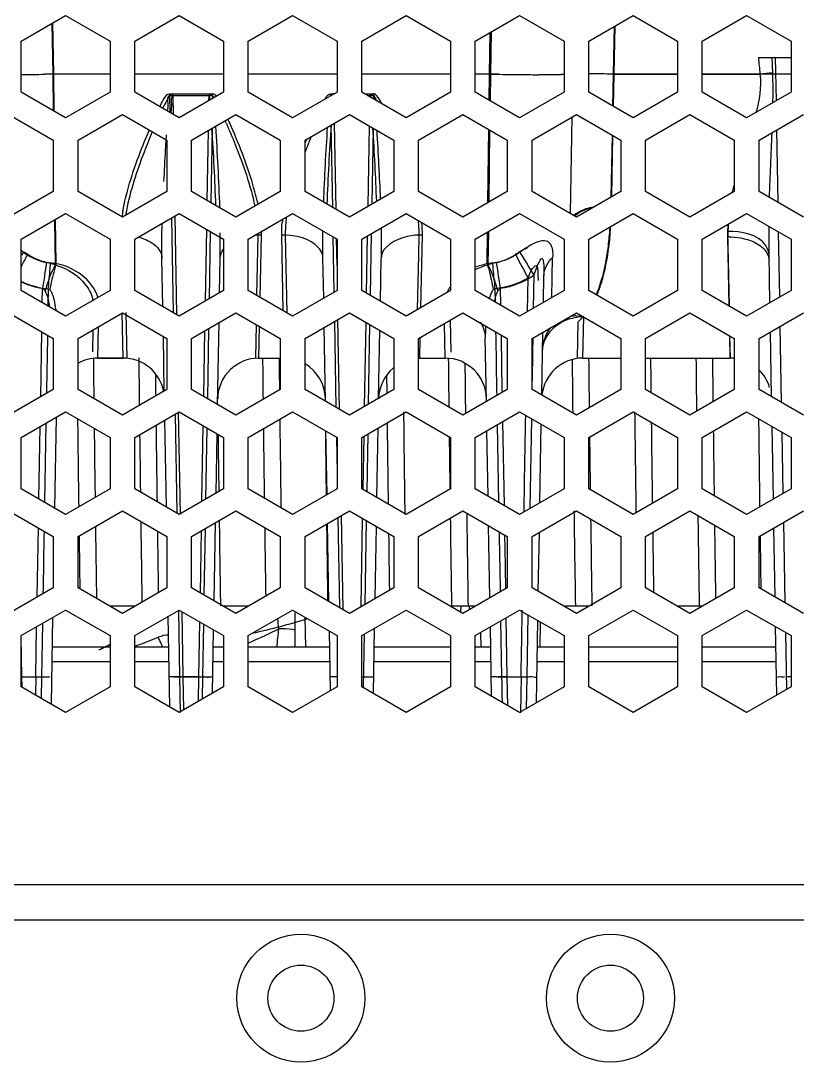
# Model space of a CAD drawing. Header units: millimetres. Extents: x 10297564 to 11610295, y -9287743 to -8409454.
# Drawn here: x 10495674 to 10496429, y -9079626 to -9078614 of the extents above; entities that cross this region are included whole.
import ezdxf

# ---------------------------------------------------------------- set-up
doc = ezdxf.new("R2010")
doc.units = ezdxf.units.MM
doc.header["$LTSCALE"] = 100
doc.layers.add('-0', color=7, linetype='Continuous')

# ---------------------------------------------------------------- blocks, each defined once
blk = doc.blocks.new('인버터 외형도')
at = {"layer": '-0', "linetype": 'Continuous'}
for p, q in [((94900.28, 52167.98), (94932.64, 52186.66)), ((94932.64, 52186.66), (94964.99, 52167.98)), ((94983.05, 52167.98), (95015.41, 52186.66)), ((95015.41, 52186.66), (95047.76, 52167.98)), ((95065.82, 52167.98), (95098.18, 52186.66)), ((95098.18, 52186.66), (95130.53, 52167.98)), ((95148.59, 52167.98), (95180.95, 52186.66)), ((95180.95, 52186.66), (95213.3, 52167.98)), ((95231.36, 52167.98), (95263.72, 52186.66)), ((95263.72, 52186.66), (95296.07, 52167.98)), ((95314.13, 52167.98), (95346.49, 52186.66)), ((95346.49, 52186.66), (95378.84, 52167.98)), ((95396.9, 52167.98), (95429.26, 52186.66)), ((95429.26, 52186.66), (95461.61, 52167.98)), ((94922.58, 52180.85), (94923.23, 52143.85)), ((94923.9, 52143.85), (94923.24, 52181.23)), ((95332.57, 52178.62), (95331.97, 52143.85)), ((95332.64, 52143.85), (95333.25, 52179.01)), ((95241.69, 52143.85), (95242.22, 52174.24)), ((95242.89, 52174.63), (95242.36, 52143.85)), ((94900.28, 52130.61), (94900.28, 52167.98)), ((94964.99, 52167.98), (94964.99, 52130.61)), ((94983.05, 52130.61), (94983.05, 52167.98)), ((95047.76, 52167.98), (95047.76, 52130.61)), ((95065.82, 52130.61), (95065.82, 52167.98)), ((95130.53, 52167.98), (95130.53, 52130.61)), ((95148.59, 52130.61), (95148.59, 52167.98)), ((95213.3, 52167.98), (95213.3, 52130.61)), ((95231.36, 52130.61), (95231.36, 52167.98)), ((95296.07, 52167.98), (95296.07, 52130.61)), ((95314.13, 52130.61), (95314.13, 52167.98)), ((95378.84, 52167.98), (95378.84, 52130.61)), ((95396.9, 52130.61), (95396.9, 52167.98)), ((95461.61, 52167.98), (95461.61, 52130.61)), ((95437.8, 52156.01), (95461.61, 52156.01)), ((95448.28, 52144.74), (95447.91, 52156.01)), ((95450.92, 52124.44), (95450.37, 52156.01)), ((94923.9, 52143.85), (94917.44, 52143.74)), ((94923.23, 52143.85), (94917.45, 52143.76)), ((94923.23, 52143.85), (94923.55, 52117.18)), ((94964.99, 52143.85), (94923.23, 52143.85)), ((94924.23, 52116.79), (94923.9, 52143.85)), ((94964.99, 52143.85), (94923.9, 52143.85)), ((95047.76, 52143.85), (94983.05, 52143.85)), ((95047.76, 52143.85), (94983.05, 52143.85)), ((95130.53, 52143.85), (95065.82, 52143.85)), ((95130.53, 52143.85), (95065.82, 52143.85)), ((95213.3, 52143.85), (95148.59, 52143.85)), ((95213.3, 52143.85), (95148.59, 52143.85)), ((95241.69, 52143.85), (95231.36, 52143.85)), ((95242.36, 52143.85), (95231.36, 52143.85)), ((95241.45, 52124.79), (95241.69, 52143.85)), ((95242.36, 52143.85), (95242.11, 52124.41)), ((95248.66, 52143.75), (95242.36, 52143.85)), ((95331.97, 52143.85), (95331.52, 52120.57)), ((95378.84, 52143.85), (95331.97, 52143.85)), ((95332.16, 52120.2), (95332.64, 52143.85)), ((95332.64, 52143.85), (95378.84, 52143.85)), ((95461.61, 52143.85), (95396.9, 52143.85)), ((95396.9, 52143.85), (95438.94, 52143.85)), ((94932.64, 52111.93), (94900.28, 52130.61)), ((94964.99, 52130.61), (94932.64, 52111.93)), ((95015.41, 52111.93), (94983.05, 52130.61)), ((95047.76, 52130.61), (95015.41, 52111.93)), ((95098.18, 52111.93), (95065.82, 52130.61)), ((95130.53, 52130.61), (95098.18, 52111.93)), ((95180.95, 52111.93), (95148.59, 52130.61)), ((95213.3, 52130.61), (95180.95, 52111.93)), ((95263.72, 52111.93), (95231.36, 52130.61)), ((95296.07, 52130.61), (95263.72, 52111.93)), ((95346.49, 52111.93), (95314.13, 52130.61)), ((95378.84, 52130.61), (95346.49, 52111.93)), ((95429.26, 52111.93), (95396.9, 52130.61)), ((95461.61, 52130.61), (95429.26, 52111.93)), ((95008.35, 52129.54), (95037.21, 52129.54)), ((95008.35, 52128.28), (95008.35, 52129.54)), ((95008.35, 52128.28), (95037.21, 52128.28)), ((95008.35, 52128.28), (95008.57, 52115.88)), ((95010.99, 52129.54), (95039.84, 52129.54)), ((95010.99, 52128.28), (95010.99, 52129.54)), ((95010.99, 52128.28), (95039.84, 52128.28)), ((95011.23, 52114.35), (95010.99, 52128.28)), ((95037.14, 52124.48), (95037.21, 52128.28)), ((95037.21, 52129.54), (95037.21, 52128.28)), ((95039.84, 52128.28), (95039.8, 52126.02)), ((95039.84, 52128.28), (95039.84, 52129.54)), ((95125.74, 52129.54), (95128.67, 52129.54)), ((95125.74, 52128.28), (95125.74, 52129.54)), ((95125.74, 52128.28), (95126.49, 52128.28)), ((95150.46, 52129.54), (95154.59, 52129.54)), ((95150.46, 52129.54), (95157.23, 52129.54)), ((95152.64, 52128.28), (95154.59, 52128.28)), ((95152.64, 52128.28), (95157.23, 52128.28)), ((95154.57, 52127.16), (95154.59, 52128.28)), ((95154.59, 52129.54), (95154.59, 52128.28)), ((95157.23, 52128.28), (95157.18, 52125.66)), ((95157.23, 52129.54), (95157.23, 52128.28)), ((94891.25, 52114.42), (94923.61, 52095.74)), ((94941.67, 52095.74), (94974.02, 52114.42)), ((94974.02, 52114.42), (95006.38, 52095.74)), ((95024.44, 52095.74), (95056.79, 52114.42)), ((95056.79, 52114.42), (95089.15, 52095.74)), ((95107.21, 52095.74), (95139.56, 52114.42)), ((95129.82, 52045.33), (95128.72, 52108.16)), ((95139.56, 52114.42), (95171.92, 52095.74)), ((95189.98, 52095.74), (95222.33, 52114.42)), ((95222.33, 52114.42), (95254.69, 52095.74)), ((95272.75, 52095.74), (95305.1, 52114.42)), ((95300.77, 52042.2), (95302, 52112.63)), ((95305.1, 52114.42), (95337.46, 52095.74)), ((95355.52, 52095.74), (95387.87, 52114.42)), ((95387.87, 52114.42), (95420.23, 52095.74)), ((95438.28, 52095.74), (95470.64, 52114.42)), ((95035.87, 52051.78), (95036.77, 52102.86)), ((95039.43, 52104.39), (95038.48, 52050.27)), ((95126.11, 52106.66), (95127.16, 52046.86)), ((95153.18, 52047.56), (95154.2, 52105.97)), ((95156.81, 52104.46), (95155.84, 52049.1)), ((95240.52, 52050.2), (95241.19, 52103.53)), ((95241.85, 52103.15), (95241.19, 52050.59)), ((95452.22, 52050.33), (95451.29, 52103.25)), ((94923.61, 52095.74), (94923.61, 52058.38)), ((94941.67, 52058.38), (94941.67, 52095.74)), ((95006.38, 52095.74), (95006.38, 52058.38)), ((95024.44, 52058.38), (95024.44, 52095.74)), ((95089.15, 52095.74), (95089.15, 52058.38)), ((95107.21, 52058.38), (95107.21, 52095.74)), ((95171.92, 52095.74), (95171.92, 52058.38)), ((95189.98, 52058.38), (95189.98, 52095.74)), ((95254.69, 52095.74), (95254.69, 52058.38)), ((95272.75, 52058.38), (95272.75, 52095.74)), ((95331.1, 52099.41), (95330.18, 52054.18)), ((95330.85, 52054.57), (95331.74, 52099.04)), ((95337.46, 52095.74), (95337.46, 52058.38)), ((95355.52, 52058.38), (95355.52, 52095.74)), ((95420.23, 52095.74), (95420.23, 52058.38)), ((95438.28, 52058.38), (95438.28, 52095.74)), ((94923.61, 52058.38), (94891.25, 52039.7)), ((94974.02, 52039.7), (94941.67, 52058.38)), ((95006.38, 52058.38), (94974.02, 52039.7)), ((95056.79, 52039.7), (95024.44, 52058.38)), ((95089.15, 52058.38), (95056.79, 52039.7)), ((95139.56, 52039.7), (95107.21, 52058.38)), ((95171.92, 52058.38), (95139.56, 52039.7)), ((95222.33, 52039.7), (95189.98, 52058.38)), ((95254.69, 52058.38), (95222.33, 52039.7)), ((95305.1, 52039.7), (95272.75, 52058.38)), ((95337.46, 52058.38), (95305.1, 52039.7)), ((95387.87, 52039.7), (95355.52, 52058.38)), ((95420.23, 52058.38), (95387.87, 52039.7)), ((95470.64, 52039.7), (95438.28, 52058.38)), ((94900.28, 52023.5), (94932.64, 52042.19)), ((94932.64, 52042.19), (94964.99, 52023.5)), ((94983.05, 52023.5), (95015.41, 52042.19)), ((95009.91, 52039.01), (95011.12, 51969.94)), ((95013.78, 51968.41), (95012.52, 52040.52)), ((95015.41, 52042.19), (95047.76, 52023.5)), ((95065.82, 52023.5), (95098.18, 52042.19)), ((95098.18, 52042.19), (95130.53, 52023.5)), ((95148.59, 52023.5), (95180.95, 52042.19)), ((95180.95, 52042.19), (95213.3, 52023.5)), ((95231.36, 52023.5), (95263.72, 52042.19)), ((95263.72, 52042.19), (95296.07, 52023.5)), ((95314.13, 52023.5), (95346.49, 52042.19)), ((95346.49, 52042.19), (95378.84, 52023.5)), ((95396.9, 52023.5), (95429.26, 52042.19)), ((95429.26, 52042.19), (95461.61, 52023.5)), ((94924.54, 52037.51), (94924.96, 52004.79)), ((94925.62, 52005.52), (94925.22, 52037.9)), ((95034.6, 51978.54), (95035.5, 52030.58)), ((95038.11, 52029.08), (95037.26, 51980.08)), ((95072.75, 52026.56), (95071.89, 51982.64)), ((95074.48, 51981.14), (95075.39, 52026.56)), ((95090.48, 52012.02), (95090.19, 52026.56)), ((95092.83, 52026.56), (95093.96, 51969.9)), ((95127.54, 52025.24), (95128.24, 51984.82)), ((95152.08, 51984.13), (95152.81, 52025.94)), ((95155.47, 52027.47), (95154.69, 51982.63)), ((95190.14, 52026.56), (95189.85, 52011.98)), ((95191.72, 51973.68), (95192.77, 52026.56)), ((95239.96, 52005.52), (95240.25, 52028.64)), ((95240.92, 52029.03), (95240.62, 52004.8)), ((95415.31, 52029.25), (95416.39, 51974.89)), ((95416.46, 51974.85), (95415.47, 52025.2)), ((95453.43, 51981.42), (95452.6, 52028.71)), ((94900.28, 51986.14), (94900.28, 52023.5)), ((94964.99, 52023.5), (94964.99, 51986.14)), ((94983.05, 51986.14), (94983.05, 52023.5)), ((95047.76, 52023.5), (95047.76, 51986.14)), ((95065.82, 51986.14), (95065.82, 52023.5)), ((95130.53, 52004.25), (95130.2, 52023.5)), ((95130.53, 52023.5), (95130.53, 51986.14)), ((95148.59, 51986.14), (95148.59, 52023.5)), ((95213.3, 52023.5), (95213.3, 51986.14)), ((95231.36, 51986.14), (95231.36, 52023.5)), ((95296.07, 52023.5), (95296.07, 51986.14)), ((95314.13, 51986.14), (95314.13, 52023.5)), ((95378.84, 52023.5), (95378.84, 51986.14)), ((95396.9, 51986.14), (95396.9, 52023.5)), ((95461.61, 52023.5), (95461.61, 51986.14)), ((94901.37, 52013.44), (94900.36, 52011.77)), ((94901.77, 52014.09), (94901.37, 52013.44)), ((94904.72, 52011.94), (94904.94, 52012.36)), ((95003.52, 51974.33), (95002.9, 52009.8)), ((95044.85, 51984.46), (95045.3, 52009.8)), ((95091.28, 51971.45), (95090.48, 52012.02)), ((95120.8, 51980.52), (95120.28, 52009.8)), ((95162.13, 51978.33), (95162.68, 52009.8)), ((95189.85, 52011.98), (95189.06, 51972.15)), ((95263.81, 52014.09), (95264.38, 52013.16)), ((95287.28, 51981.07), (95287.79, 52010.25)), ((95445.4, 52012.88), (95446.02, 51977.15)), ((94918.66, 52006.55), (94917.53, 51999.08)), ((95249.78, 51987.78), (95248.59, 51995.56)), ((95269.48, 51970.79), (95269.91, 51995.14)), ((95274.13, 51997.33), (95273.69, 51973.23)), ((95281, 51977.44), (95281.34, 51997)), ((94932.64, 51967.46), (94900.28, 51986.14)), ((94915.62, 51977.29), (94915.81, 51987.77)), ((94919.95, 51987.33), (94919.74, 51974.91)), ((94964.99, 51986.14), (94932.64, 51967.46)), ((95015.41, 51967.46), (94983.05, 51986.14)), ((95047.76, 51986.14), (95015.41, 51967.46)), ((95098.18, 51967.46), (95065.82, 51986.14)), ((95130.53, 51986.14), (95098.18, 51967.46)), ((95180.95, 51967.46), (95148.59, 51986.14)), ((95213.3, 51986.14), (95180.95, 51967.46)), ((95263.72, 51967.46), (95231.36, 51986.14)), ((95245.62, 51987.33), (95245.79, 51977.81)), ((95250, 51975.38), (95249.79, 51987.78)), ((95296.07, 51986.14), (95263.72, 51967.46)), ((95346.49, 51967.46), (95314.13, 51986.14)), ((95378.84, 51986.14), (95346.49, 51967.46)), ((95429.26, 51967.46), (95396.9, 51986.14)), ((95461.61, 51986.14), (95429.26, 51967.46)), ((94891.25, 51969.95), (94923.61, 51951.27)), ((94941.67, 51951.27), (94974.02, 51969.95)), ((94974.6, 51936.84), (94973.93, 51969.95)), ((94974.02, 51969.95), (95006.38, 51951.27)), ((94976.57, 51970), (94977.23, 51936.84)), ((95024.44, 51951.27), (95056.79, 51969.95)), ((95056.79, 51969.95), (95089.15, 51951.27)), ((95107.21, 51951.27), (95139.56, 51969.95)), ((95128.61, 51963.63), (95129.71, 51900.92)), ((95132.36, 51899.39), (95131.22, 51965.13)), ((95139.56, 51969.95), (95171.92, 51951.27)), ((95189.98, 51951.27), (95222.33, 51969.95)), ((95212.95, 51964.53), (95213.41, 51941.27)), ((95222.33, 51969.95), (95254.69, 51951.27)), ((95272.75, 51951.27), (95305.1, 51969.95)), ((95305.1, 51969.95), (95337.46, 51951.27)), ((95309.87, 51936.84), (95310.47, 51967.02)), ((95355.52, 51951.27), (95387.87, 51969.95)), ((95387.87, 51969.95), (95420.23, 51951.27)), ((95438.28, 51951.27), (95470.64, 51969.95)), ((94914.43, 51908.61), (94915.25, 51956.09)), ((94952.49, 51957.52), (94952.17, 51941.32)), ((94956.22, 51936.84), (94956.68, 51959.94)), ((95033.38, 51908.75), (95034.22, 51956.92)), ((95036.88, 51958.45), (95035.99, 51907.24)), ((95043.43, 51902.94), (95044.48, 51962.84)), ((95071.47, 51961.48), (95070.97, 51936.84)), ((95073.6, 51936.84), (95074.06, 51959.98)), ((95122.11, 51905.31), (95121.17, 51959.33)), ((95150.64, 51901.62), (95151.71, 51962.94)), ((95154.32, 51961.43), (95153.3, 51903.16)), ((95160.89, 51907.54), (95161.76, 51957.14)), ((95209.36, 51936.84), (95208.86, 51962.17)), ((95246.17, 51956.19), (95246.25, 51951.6)), ((95279.82, 51909.82), (95280.62, 51955.82)), ((95306.25, 51963.07), (95305.73, 51936.93)), ((95446.39, 51955.95), (95447.22, 51908.75)), ((95454.78, 51904.38), (95453.8, 51960.23)), ((94919.32, 51951.34), (94918.67, 51914)), ((94919.36, 51953.72), (94919.32, 51951.34)), ((94923.61, 51951.27), (94923.61, 51913.91)), ((94941.67, 51913.91), (94941.67, 51951.27)), ((95004.59, 51912.88), (95003.9, 51952.7)), ((95006.38, 51951.27), (95006.38, 51913.91)), ((95024.44, 51913.91), (95024.44, 51951.27)), ((95089.15, 51951.27), (95089.15, 51913.91)), ((95107.21, 51913.91), (95107.21, 51951.27)), ((95171.92, 51951.27), (95171.92, 51913.91)), ((95189.98, 51913.91), (95189.98, 51951.27)), ((95190.98, 51936.84), (95191.28, 51952.02)), ((95239.49, 51905.14), (95238.68, 51951.56)), ((95246.25, 51951.6), (95246.91, 51913.77)), ((95250.42, 51951.2), (95250.38, 51953.76)), ((95251.08, 51913.85), (95250.42, 51951.2)), ((95254.69, 51951.27), (95254.69, 51913.91)), ((95272.75, 51913.91), (95272.75, 51951.27)), ((95273.3, 51951.26), (95273.13, 51941.89)), ((95337.46, 51951.27), (95337.46, 51913.91)), ((95355.52, 51913.91), (95355.52, 51951.27)), ((95416.82, 51953.23), (95417.15, 51936.84)), ((95417.23, 51936.84), (95416.89, 51953.19)), ((95420.23, 51951.27), (95420.23, 51913.91)), ((95438.28, 51913.91), (95438.28, 51951.27)), ((95273.13, 51941.89), (95272.74, 51920.32)), ((94974.6, 51936.84), (94956.22, 51936.84)), ((94956.22, 51936.84), (94974.6, 51936.84)), ((95073.6, 51936.84), (95089.15, 51936.84)), ((95073.6, 51936.84), (95089.15, 51936.84)), ((95189.98, 51936.84), (95209.36, 51936.84)), ((95190.98, 51936.84), (95209.36, 51936.84)), ((95309.87, 51936.84), (95337.46, 51936.84)), ((95309.87, 51936.84), (95337.46, 51936.84)), ((95355.52, 51936.84), (95417.23, 51936.84)), ((95355.52, 51936.84), (95417.15, 51936.84)), ((94923.61, 51913.91), (94891.25, 51895.23)), ((94918.67, 51914), (94918.62, 51911.03)), ((94974.02, 51895.23), (94941.67, 51913.91)), ((95006.38, 51913.91), (94974.02, 51895.23)), ((95056.79, 51895.23), (95024.44, 51913.91)), ((95089.15, 51913.91), (95056.79, 51895.23)), ((95139.56, 51895.23), (95107.21, 51913.91)), ((95171.92, 51913.91), (95139.56, 51895.23)), ((95222.33, 51895.23), (95189.98, 51913.91)), ((95254.69, 51913.91), (95222.33, 51895.23)), ((95246.91, 51913.77), (95246.99, 51909.46)), ((95251.11, 51911.84), (95251.08, 51913.85)), ((95305.1, 51895.23), (95272.75, 51913.91)), ((95337.46, 51913.91), (95305.1, 51895.23)), ((95387.87, 51895.23), (95355.52, 51913.91)), ((95420.23, 51913.91), (95387.87, 51895.23)), ((95470.64, 51895.23), (95438.28, 51913.91)), ((94900.28, 51879.03), (94932.64, 51897.71)), ((94932.64, 51897.71), (94964.99, 51879.03)), ((94983.05, 51879.03), (95015.41, 51897.71)), ((95012.41, 51895.98), (95013.67, 51824)), ((95016.31, 51823.01), (95015.01, 51897.71)), ((95015.41, 51897.71), (95047.76, 51879.03)), ((95065.82, 51879.03), (95098.18, 51897.71)), ((95098.18, 51897.71), (95130.53, 51879.03)), ((95148.59, 51879.03), (95180.95, 51897.71)), ((95180.95, 51897.71), (95213.3, 51879.03)), ((95231.36, 51879.03), (95263.72, 51897.71)), ((95263.72, 51897.71), (95296.07, 51879.03)), ((95314.13, 51879.03), (95346.49, 51897.71)), ((95346.49, 51897.71), (95378.84, 51879.03)), ((95396.9, 51879.03), (95429.26, 51897.71)), ((95429.26, 51897.71), (95461.61, 51879.03)), ((94918.24, 51889.4), (94917.23, 51831.89)), ((94924.73, 51827.56), (94925.89, 51893.82)), ((95006.07, 51828.39), (95004.96, 51891.69)), ((95032.05, 51832.6), (95033.01, 51887.55)), ((95247.36, 51888.27), (95248.35, 51831.87)), ((95252.55, 51829.44), (95251.48, 51890.65)), ((95272.25, 51892.79), (95271.11, 51827.26)), ((95278.45, 51831.5), (95279.45, 51888.63)), ((94913.13, 51834.26), (94914.05, 51886.98)), ((95035.62, 51886.05), (95034.71, 51834.14)), ((95042.31, 51838.52), (95043.06, 51881.75)), ((95123.29, 51837.49), (95122.49, 51883.68)), ((95149.59, 51841.66), (95150.26, 51880)), ((95152.92, 51881.54), (95152.19, 51839.6)), ((95159.63, 51835.3), (95160.52, 51885.92)), ((95240.7, 51836.28), (95239.86, 51883.94)), ((95447.6, 51887.13), (95448.52, 51834.12)), ((95455.94, 51838.4), (95455.16, 51882.76)), ((94900.28, 51841.67), (94900.28, 51879.03)), ((94964.99, 51879.03), (94964.99, 51841.67)), ((94983.05, 51841.67), (94983.05, 51879.03)), ((95047.76, 51879.03), (95047.76, 51841.67)), ((95065.82, 51841.67), (95065.82, 51879.03)), ((95130.09, 51879.03), (95130.53, 51853.5)), ((95130.53, 51879.03), (95130.53, 51841.67)), ((95148.59, 51841.67), (95148.59, 51879.03)), ((95213.3, 51879.03), (95213.3, 51841.67)), ((95231.36, 51841.67), (95231.36, 51879.03)), ((95296.07, 51879.03), (95296.07, 51841.67)), ((95314.13, 51841.67), (95314.13, 51879.03)), ((95378.84, 51879.03), (95378.84, 51841.67)), ((95396.9, 51841.67), (95396.9, 51879.03)), ((95461.61, 51879.03), (95461.61, 51841.67)), ((94932.64, 51822.99), (94900.28, 51841.67)), ((94964.99, 51841.67), (94932.64, 51822.99)), ((95015.41, 51822.99), (94983.05, 51841.67)), ((95047.76, 51841.67), (95015.41, 51822.99)), ((95098.18, 51822.99), (95065.82, 51841.67)), ((95130.53, 51841.67), (95098.18, 51822.99)), ((95180.95, 51822.99), (95148.59, 51841.67)), ((95213.3, 51841.67), (95180.95, 51822.99)), ((95263.72, 51822.99), (95231.36, 51841.67)), ((95296.07, 51841.67), (95263.72, 51822.99)), ((95346.49, 51822.99), (95314.13, 51841.67)), ((95378.84, 51841.67), (95346.49, 51822.99)), ((95429.26, 51822.99), (95396.9, 51841.67)), ((95461.61, 51841.67), (95429.26, 51822.99)), ((94891.25, 51825.48), (94923.61, 51806.8)), ((94941.67, 51806.8), (94974.02, 51825.48)), ((94974.02, 51825.48), (95006.38, 51806.8)), ((95024.44, 51806.8), (95056.79, 51825.48)), ((95056.79, 51825.48), (95089.15, 51806.8)), ((95107.21, 51806.8), (95139.56, 51825.48)), ((95131.11, 51820.6), (95132.25, 51754.98)), ((95134.91, 51753.45), (95133.71, 51822.1)), ((95139.56, 51825.48), (95171.92, 51806.8)), ((95148.09, 51755.68), (95149.21, 51819.91)), ((95189.98, 51806.8), (95222.33, 51825.48)), ((95222.33, 51825.48), (95254.69, 51806.8)), ((95272.75, 51806.8), (95305.1, 51825.48)), ((95305.1, 51825.48), (95337.46, 51806.8)), ((95355.52, 51806.8), (95387.87, 51825.48)), ((95387.87, 51825.48), (95420.23, 51806.8)), ((95438.28, 51806.8), (95470.64, 51825.48)), ((94911.88, 51762.67), (94912.76, 51813.06)), ((95034.34, 51812.51), (95033.5, 51764.21)), ((95040.93, 51759.91), (95041.93, 51816.9)), ((95124.66, 51759.36), (95123.66, 51816.3)), ((95151.82, 51818.4), (95150.76, 51757.22)), ((95158.35, 51761.6), (95159.26, 51814.11)), ((95241.99, 51762.11), (95241.07, 51814.66)), ((95448.89, 51812.92), (95449.77, 51762.81)), ((95457.34, 51758.44), (95456.31, 51817.21)), ((94916.79, 51806.92), (94916.13, 51769.57)), ((94916.86, 51810.7), (94916.79, 51806.92)), ((94923.61, 51806.8), (94923.61, 51769.44)), ((94941.67, 51769.44), (94941.67, 51806.8)), ((95006.38, 51806.8), (95006.38, 51769.44)), ((95024.44, 51769.44), (95024.44, 51806.8)), ((95030.88, 51765.72), (95031.67, 51810.98)), ((95089.15, 51806.8), (95089.15, 51769.44)), ((95107.21, 51769.44), (95107.21, 51806.8)), ((95171.92, 51806.8), (95171.92, 51769.44)), ((95189.98, 51769.44), (95189.98, 51806.8)), ((95248.73, 51810.24), (95248.79, 51806.7)), ((95248.79, 51806.7), (95249.44, 51769.35)), ((95252.95, 51806.77), (95252.93, 51807.82)), ((95253.09, 51798.69), (95252.95, 51806.77)), ((95254.69, 51806.8), (95254.69, 51769.44)), ((95272.75, 51769.44), (95272.75, 51806.8)), ((95277.32, 51766.8), (95278.07, 51809.88)), ((95337.46, 51806.8), (95337.46, 51769.44)), ((95355.52, 51769.44), (95355.52, 51806.8)), ((95420.23, 51806.8), (95420.23, 51769.44)), ((95438.28, 51769.44), (95438.28, 51806.8)), ((95253.6, 51769.42), (95253.09, 51798.69)), ((94923.61, 51769.44), (94891.25, 51750.76)), ((94916.13, 51769.57), (94916.06, 51765.08)), ((94974.02, 51750.76), (94941.67, 51769.44)), ((95006.38, 51769.44), (94974.02, 51750.76)), ((95056.79, 51750.76), (95024.44, 51769.44)), ((95089.15, 51769.44), (95056.79, 51750.76)), ((95139.56, 51750.76), (95107.21, 51769.44)), ((95171.92, 51769.44), (95139.56, 51750.76)), ((95222.33, 51750.76), (95189.98, 51769.44)), ((95254.69, 51769.44), (95222.33, 51750.76)), ((95249.44, 51769.35), (95249.49, 51766.44)), ((95305.1, 51750.76), (95272.75, 51769.44)), ((95337.46, 51769.44), (95305.1, 51750.76)), ((95387.87, 51750.76), (95355.52, 51769.44)), ((95420.23, 51769.44), (95387.87, 51750.76)), ((95470.64, 51750.76), (95438.28, 51769.44)), ((94900.28, 51734.56), (94932.64, 51753.24)), ((94932.64, 51753.24), (94964.99, 51734.56)), ((94964.5, 51756.25), (94983.54, 51756.25)), ((94983.05, 51734.56), (95015.41, 51753.24)), ((95014.9, 51753.24), (95015.75, 51704.54)), ((95015.41, 51753.24), (95047.76, 51734.56)), ((95018.38, 51704.54), (95017.55, 51752.01)), ((95047.27, 51756.25), (95066.31, 51756.25)), ((95065.82, 51734.56), (95098.18, 51753.24)), ((95098.18, 51753.24), (95130.53, 51734.56)), ((95148.59, 51734.56), (95180.95, 51753.24)), ((95180.95, 51753.24), (95213.3, 51734.56)), ((95214.06, 51756.25), (95226.1, 51756.25)), ((95220.82, 51755.99), (95220.57, 51751.45)), ((95226.1, 51756.25), (95231.85, 51756.25)), ((95226.78, 51756.27), (95226.85, 51753.36)), ((95231.36, 51734.56), (95263.72, 51753.24)), ((95263.72, 51753.24), (95296.07, 51734.56)), ((95265.64, 51752.14), (95265.66, 51753.21)), ((95295.58, 51756.25), (95304.35, 51756.25)), ((95304.35, 51756.25), (95314.62, 51756.25)), ((95314.13, 51734.56), (95346.49, 51753.24)), ((95346.49, 51753.24), (95378.84, 51734.56)), ((95378.35, 51756.25), (95394.65, 51756.25)), ((95394.65, 51756.25), (95397.39, 51756.25)), ((95396.9, 51734.56), (95429.26, 51753.24)), ((95429.26, 51753.24), (95461.61, 51734.56)), ((94915.68, 51743.45), (94914.99, 51704.54)), ((94922.24, 51684.53), (94923.34, 51747.88)), ((95008.62, 51682.44), (95007.46, 51748.66)), ((95029.81, 51704.54), (95030.51, 51744.52)), ((95033.13, 51743.02), (95032.45, 51704.54)), ((95107.77, 51726.16), (95107.32, 51747.97)), ((95249.86, 51745.25), (95250.58, 51704.54)), ((95254.73, 51704.54), (95253.98, 51747.62)), ((95269.73, 51749.78), (95268.9, 51704.54)), ((95275.9, 51685.56), (95276.95, 51745.6)), ((95278.67, 51726.16), (95278.99, 51744.43)), ((94910.86, 51704.54), (94911.5, 51741.04)), ((95039.76, 51692.58), (95040.56, 51738.72)), ((95125.79, 51694.46), (95125.03, 51737.74)), ((95150.38, 51735.6), (95149.7, 51696.56)), ((95157.13, 51692.27), (95157.97, 51739.98)), ((95235.69, 51726.16), (95235.46, 51736.93)), ((95243.24, 51690.34), (95242.36, 51740.91)), ((95450.14, 51741.18), (95451.02, 51691.09)), ((95458.44, 51695.37), (95457.72, 51736.81)), ((94900.28, 51697.2), (94900.28, 51734.56)), ((94900.8, 51704.55), (94900.28, 51733.5)), ((94964.99, 51734.56), (94964.99, 51697.2)), ((94983.05, 51697.2), (94983.05, 51734.56)), ((95047.76, 51734.56), (95047.76, 51697.2)), ((95065.82, 51697.2), (95065.82, 51734.56)), ((95065.83, 51729.13), (95066.26, 51729.33)), ((95130.53, 51734.56), (95130.53, 51697.2)), ((95148.59, 51697.2), (95148.59, 51734.56)), ((95213.3, 51734.56), (95213.3, 51697.2)), ((95231.36, 51697.2), (95231.36, 51734.56)), ((95296.07, 51734.56), (95296.07, 51697.2)), ((95314.13, 51697.2), (95314.13, 51734.56)), ((95378.84, 51734.56), (95378.84, 51697.2)), ((95396.9, 51697.2), (95396.9, 51734.56)), ((95461.61, 51734.56), (95461.61, 51697.2)), ((94964.99, 51726.16), (94922.96, 51726.16)), ((95007.85, 51726.16), (94983.05, 51726.16)), ((95047.76, 51726.16), (95040.34, 51726.16)), ((95125.24, 51726.16), (95065.82, 51726.16)), ((95213.3, 51726.16), (95157.73, 51726.16)), ((95242.62, 51726.16), (95231.36, 51726.16)), ((95296.07, 51726.16), (95276.61, 51726.16)), ((95378.84, 51726.16), (95314.13, 51726.16)), ((95450.41, 51726.16), (95396.9, 51726.16)), ((94964.99, 51715.58), (94922.78, 51715.58)), ((95008.04, 51715.58), (94983.05, 51715.58)), ((95047.76, 51715.58), (95040.16, 51715.58)), ((95125.42, 51715.58), (95065.82, 51715.58)), ((95213.3, 51715.58), (95157.54, 51715.58)), ((95242.8, 51715.58), (95231.36, 51715.58)), ((95296.07, 51715.58), (95276.43, 51715.58)), ((95378.84, 51715.58), (95314.13, 51715.58)), ((95450.59, 51715.58), (95396.9, 51715.58)), ((94900.28, 51704.54), (94901.55, 51704.54)), ((94900.8, 51704.54), (94914.99, 51704.54)), ((94900.92, 51697.14), (94900.8, 51704.54)), ((94901.55, 51704.54), (94910.87, 51704.54)), ((94910.86, 51704.54), (94910.63, 51691.08)), ((94914.98, 51704.54), (94914.72, 51688.87)), ((95015.74, 51704.54), (95016.17, 51678.54)), ((95029.81, 51704.54), (95015.75, 51704.54)), ((95018.38, 51704.54), (95032.45, 51704.54)), ((95018.77, 51680.47), (95018.38, 51704.54)), ((95029.53, 51686.68), (95029.83, 51704.54)), ((95032.45, 51704.54), (95032.18, 51688.21)), ((95148.59, 51704.54), (95149.84, 51704.54)), ((95250.58, 51704.54), (95250.67, 51700.32)), ((95250.58, 51704.54), (95255.11, 51704.54)), ((95250.67, 51700.32), (95250.74, 51696.11)), ((95255.1, 51683.5), (95254.73, 51704.54)), ((95254.76, 51704.54), (95268.91, 51704.54)), ((95255.11, 51704.54), (95264.73, 51704.54)), ((95264.75, 51704.54), (95264.33, 51678.29)), ((95268.91, 51704.54), (95268.53, 51681.08)), ((95461.61, 51704.54), (95458.29, 51704.54)), ((94932.64, 51678.52), (94900.28, 51697.2)), ((94964.99, 51697.2), (94932.64, 51678.52)), ((95015.41, 51678.52), (94983.05, 51697.2)), ((95047.76, 51697.2), (95015.41, 51678.52)), ((95098.18, 51678.52), (95065.82, 51697.2)), ((95130.53, 51697.2), (95098.18, 51678.52)), ((95180.95, 51678.52), (95148.59, 51697.2)), ((95213.3, 51697.2), (95180.95, 51678.52)), ((95263.72, 51678.52), (95231.36, 51697.2)), ((95250.74, 51696.11), (95250.82, 51691.91)), ((95250.82, 51691.91), (95250.92, 51685.91)), ((95296.07, 51697.2), (95263.72, 51678.52)), ((95346.49, 51678.52), (95314.13, 51697.2)), ((95378.84, 51697.2), (95346.49, 51678.52)), ((95429.26, 51678.52), (95396.9, 51697.2)), ((95461.61, 51697.2), (95429.26, 51678.52)), ((86767.06, 51553.09), (97918.36, 51553.09)), ((86767.06, 51527.51), (97918.36, 51527.51))]:
    blk.add_line(p, q, dxfattribs=at)
for centre, radius in [((95104.2, 51470.32), 46.65), ((95329.93, 51470.32), 46.65), ((95104.2, 51470.32), 24.08), ((95329.93, 51470.32), 24.08)]:
    blk.add_circle(centre, radius, dxfattribs=at)
for centre, radius, start, end in [((97297.42, 52325.09), 1867.29, 185.19491, 185.56973), ((94869.04, 55230.81), 3087.44, 270.57521, 270.89824), ((94867.94, 55264.33), 3120.97, 270.58992, 270.90912), ((95300.97, 55542.02), 3398.68, 269.00053, 269.1184), ((95294.98, 55063.4), 2920.02, 269.09117, 269.54378), ((95293.87, 55026.84), 2883.46, 269.10186, 269.56028), ((95287.61, 54193.62), 2050.21, 269.5561, 269.72376), ((95286.68, 54148.43), 2005.02, 269.57322, 269.74396), ((95307.94, 50793.17), 1350.91, 88.95275, 89.75097), ((95306.76, 50753.06), 1391.02, 88.9618, 89.69846), ((95598.89, 50506.59), 1645.05, 95.25266, 95.57942), ((95086.53, 52132.69), 361.96, 0.94905, 1.90786), ((94984.29, 52131.45), 464.21, 358.93348, 0.89262), ((95022.61, 52114.57), 21.69, 33.48025, 35.61391), ((94653.66, 51935.22), 432.17, 23.54784, 23.84021), ((94670.61, 51941.52), 416.53, 23.56155, 24.02516), ((97204.81, 51963.75), 2203.08, 176.46512, 176.73979), ((95574.2, 51905.88), 503.38, 157.76808, 158.07993), ((95576.32, 51906.21), 502.79, 157.53572, 158.44301), ((97246.4, 51962.22), 2244.69, 176.76122, 177.36214), ((95530.12, 51924.52), 453.09, 158.45021, 158.97251), ((95559.81, 52026.99), 144.45, 165.55791, 167.31879), ((95541.47, 52031.18), 125.64, 167.34956, 167.92442), ((95088.68, 52023.9), 116.12, 169.83094, 172.11358), ((95093.91, 52023.47), 118.74, 169.91143, 171.435), ((95191.62, 52026.26), 98.87, 172.24654, 174.53939), ((95313.84, 52029.8), 14.77, 131.60837, 133.7507), ((95186.32, 52026.54), 96.19, 173.1887, 174.49842), ((95769.33, 52010.76), 354.5, 176.19365, 177.01116), ((96100.43, 52022.92), 655.1, 179.14647, 180.87917), ((94977.27, 51982.48), 43.98, 77.01717, 77.99339), ((94455.65, 52019.37), 589.72, 359.06978, 0.84983), ((95074.78, 51974.65), 51.91, 89.33191, 95.1744), ((95072.15, 51974.77), 51.79, 89.33386, 91.45602), ((95003.22, 52027.99), 72.18, 358.8648, 0.7582), ((95282.33, 51984.37), 35.2, 111.89539, 114.56944), ((92251.95, 53427.27), 3006.72, 331.74121, 331.91876), ((94852.28, 51949.35), 81.49, 52.60241, 53.85994), ((97127.53, 53006.26), 2114.98, 208.03001, 208.5599), ((96846.23, 52976.82), 1852.27, 211.34966, 211.92505), ((94925.54, 52040.56), 34.58, 256.5517, 263.6658), ((94925.09, 52041.78), 35.82, 257.7619, 259.65442), ((94912.15, 51970.98), 36.16, 69.25827, 79.63662), ((94917.87, 51972.19), 34.22, 76.91068, 83.53642), ((95247.72, 51972.13), 34.28, 96.47033, 103.08407), ((95253.43, 51970.98), 36.16, 100.36603, 110.74204), ((95241.14, 52039.16), 33.11, 280.05902, 283.05288), ((94927.35, 52051.53), 64.73, 245.22975, 247.80706), ((94925.7, 52048.85), 61.87, 245.71564, 252.67042), ((94926.03, 52050.28), 63.34, 252.76887, 260.70525), ((95239.25, 52018.09), 88.07, 336.34076, 339.71773), ((95242.68, 52016.31), 83.61, 336.48595, 337.12498), ((94832.05, 51958.64), 94.52, 7.81315, 8.60864), ((95304.69, 51939.82), 27.75, 89.50377, 97.24658), ((95310.32, 51931.97), 35.05, 89.75414, 97.70228), ((95265.83, 52002.97), 56.79, 315.37387, 320.27926), ((95264.79, 52003.85), 58.15, 320.26489, 320.74527), ((95365.15, 51953.64), 126.48, 176.94024, 180.94396), ((94956.22, 51906.74), 30.1, 90.00028, 119.45429), ((140084.96, 52441.15), 45134.94, 180.640252, 180.677954), ((94974.6, 51906.74), 30.1, 10.98393, 89.99987), ((140130.1, 52441.15), 45146.98, 180.639862, 180.683628), ((95073.6, 51906.74), 30.1, 90.00007, 179), ((140220.4, 52441.15), 45146.98, 180.639992, 180.678152), ((140220.4, 52441.15), 45134.94, 180.640296, 180.669325), ((95190.98, 51906.74), 30.1, 90.00013, 91.95313), ((95209.36, 51906.74), 30.1, 1, 89.99972), ((140355.84, 52441.15), 45146.98, 180.640058, 180.685544), ((95309.87, 51906.74), 30.1, 90.00019, 174.50035), ((140446.13, 52441.15), 45146.98, 180.641936, 180.691095), ((140446.13, 52441.15), 45134.94, 180.64014, 180.686001), ((140491.28, 52441.15), 45134.94, 180.640206, 180.672401), ((140536.43, 52441.15), 45146.98, 180.640035, 180.689105), ((140536.43, 52441.15), 45134.94, 180.640393, 180.680523), ((95417.15, 51906.74), 30.1, 83.98959, 89.99986), ((95091.98, 51906.74), 30.1, 1, 59.38937), ((95190.98, 51906.74), 30.1, 129.70597, 179), ((140355.84, 52441.15), 45134.94, 180.645564, 180.69148), ((95417.15, 51906.74), 30.1, 16.9603, 45.28201), ((140130.1, 52441.15), 45134.94, 180.655262, 180.675045), ((140310.69, 52441.15), 45146.98, 180.656501, 180.672675), ((140310.69, 52441.15), 45134.94, 180.689903, 180.784751), ((140491.28, 52441.15), 45146.98, 180.689675, 180.782907), ((140084.96, 52441.15), 45146.98, 180.696245, 180.77743), ((140130.1, 52441.15), 45134.94, 180.702039, 180.77306), ((140220.4, 52441.15), 45134.94, 180.696561, 180.778612), ((140310.69, 52441.15), 45146.98, 180.699662, 180.775073), ((140491.28, 52441.15), 45134.94, 180.699763, 180.77435), ((140581.57, 52441.15), 45146.98, 180.696245, 180.77743), ((140084.96, 52441.15), 45134.94, 180.705316, 180.768872), ((140130.1, 52441.15), 45146.98, 180.710615, 180.763971), ((140175.25, 52441.15), 45134.94, 180.710869, 180.763394), ((140220.4, 52441.15), 45146.98, 180.705139, 180.769522), ((140536.43, 52441.15), 45134.94, 180.707518, 180.767507), ((140265.54, 52441.15), 45146.98, 180.713526, 180.766477), ((140355.84, 52441.15), 45146.98, 180.713414, 180.760825), ((140446.13, 52441.15), 45134.94, 180.713582, 180.761005), ((140355.84, 52441.15), 45146.98, 180.787987, 180.869235), ((140355.84, 52441.15), 45134.94, 180.783764, 180.869467), ((140446.13, 52441.15), 45146.98, 180.781398, 180.869235), ((140446.13, 52441.15), 45134.94, 180.789316, 180.869467), ((140536.43, 52441.15), 45146.98, 180.785774, 180.869235), ((140084.96, 52441.15), 45134.94, 180.795866, 180.862614), ((140130.1, 52441.15), 45146.98, 180.791326, 180.865756), ((140175.25, 52441.15), 45134.94, 180.790388, 180.869467), ((140220.4, 52441.15), 45146.98, 180.796877, 180.860279), ((140265.54, 52441.15), 45146.98, 180.793464, 180.864603), ((140536.43, 52441.15), 45134.94, 180.794869, 180.862699), ((140084.96, 52441.15), 45146.98, 180.80507, 180.852482), ((140130.1, 52441.15), 45134.94, 180.800422, 180.857221), ((140310.69, 52441.15), 45146.98, 180.802428, 180.854803), ((140491.28, 52441.15), 45134.94, 180.801344, 180.857061), ((140581.57, 52441.15), 45146.98, 180.80507, 180.852482), ((79027.16, 52037.67), 16240.99, 358.824694, 358.992628), ((94963.09, 52222.67), 497.59, 282.38132, 286.98112), ((94820.95, 52276.37), 599.53, 294.32844, 296.45727), ((94698.42, 52267.92), 601.96, 295.43457, 296.36393), ((94698.42, 52267.92), 601.96, 295.70015, 296.26948), ((94815.34, 52191.75), 494.23, 290.15057, 291.96603), ((94820.4, 52277.58), 600.86, 294.15376, 294.32919), ((94794.84, 52246.87), 553.03, 289.89732, 290.17716), ((94913.66, 51854.79), 150.27, 268.93397, 270.37482), ((95013.42, 51770.12), 65.61, 271.06117, 273.01542), ((95247.77, 51860.27), 155.75, 269.75258, 271.02883), ((95267.33, 51853.13), 148.61, 268.9995, 270.42448)]:
    blk.add_arc(centre, radius, start, end, dxfattribs=at)
for points, knots in [([(95296.65, 52143.51), (95295.48, 52143.49), (95289.17, 52143.4), (95282.86, 52143.41), (95277.72, 52143.43)], [0, 0, 0, 0, 0.185674, 1, 1, 1, 1]), ([(95296.72, 52143.5), (95295.52, 52143.48), (95289.19, 52143.4), (95282.86, 52143.41), (95277.73, 52143.43)], [0, 0, 0, 0, 0.188844, 1, 1, 1, 1]), ([(95001.31, 52120.07), (95002.19, 52121.85), (95003.94, 52124.98), (95006.36, 52129.54), (95008.35, 52129.54)], [0, 0, 0, 0, 0.498415, 1, 1, 1, 1]), ([(95010.99, 52129.54), (95008.78, 52129.54), (95006.26, 52124.32), (95004.32, 52120.87), (95003.37, 52118.88)], [0, 0, 0, 0, 0.50136, 1, 1, 1, 1]), ([(95007.01, 52116.77), (95007.15, 52118.72), (95007.83, 52122.18), (95006.76, 52127.21), (95008.35, 52128.28)], [0, 0, 0, 0, 0.504448, 1, 1, 1, 1]), ([(95042.57, 52127.62), (95042.23, 52128.07), (95041.51, 52128.93), (95040.42, 52129.54), (95039.84, 52129.54)], [0, 0, 0, 0, 0.493109, 1, 1, 1, 1]), ([(95039.84, 52128.28), (95040.09, 52128.3), (95040.13, 52127.24), (95040.28, 52126.75), (95040.34, 52126.32)], [0, 0, 0, 0, 0.361266, 1, 1, 1, 1]), ([(95121.54, 52125.43), (95121.72, 52125.73), (95122.09, 52126.33), (95122.49, 52126.91), (95122.69, 52127.2)], [0, 0, 0, 0, 0.49892, 1, 1, 1, 1]), ([(95128.37, 52129.54), (95127.89, 52129.54), (95126.95, 52129.11), (95126.29, 52128.41), (95125.99, 52128.05)], [0, 0, 0, 0, 0.505456, 1, 1, 1, 1]), ([(95155.12, 52126.95), (95155.08, 52127.19), (95154.95, 52127.65), (95154.73, 52128.08), (95154.59, 52128.28)], [0, 0, 0, 0, 0.500852, 1, 1, 1, 1]), ([(95163.2, 52122.18), (95162.1, 52124.31), (95160.85, 52127.2), (95158.06, 52129.54), (95157.23, 52129.54)], [0, 0, 0, 0, 0.742564, 1, 1, 1, 1]), ([(95157.23, 52128.28), (95157.62, 52128.31), (95157.53, 52126.62), (95157.77, 52125.9), (95157.84, 52125.28)], [0, 0, 0, 0, 0.386484, 1, 1, 1, 1]), ([(95049.84, 52107.88), (95052.06, 52102.79), (95060.23, 52083.18), (95067.42, 52063), (95070.56, 52047.6)], [0, 0, 0, 0, 0.261037, 1, 1, 1, 1]), ([(95072.91, 52048.96), (95071.87, 52053.8), (95066.53, 52073.99), (95058.77, 52093.44), (95052.41, 52108.02)], [0, 0, 0, 0, 0.237389, 1, 1, 1, 1]), ([(94974.39, 52044.4), (94975.25, 52049.19), (94980.01, 52069.28), (94987.51, 52088.59), (94993.66, 52103.08)], [0, 0, 0, 0, 0.236196, 1, 1, 1, 1]), ([(94995.78, 52101.86), (94993.72, 52096.96), (94986.16, 52078.24), (94979.61, 52058.93), (94977, 52044.27)], [0, 0, 0, 0, 0.262931, 1, 1, 1, 1]), ([(95312.8, 52045.79), (95311.82, 52045.48), (95308.4, 52044.25), (95305.12, 52042.45), (95303.2, 52040.69)], [0, 0, 0, 0, 0.2832, 1, 1, 1, 1]), ([(95329.38, 52031.79), (95329.08, 52027.34), (95327.64, 52011.08), (95324.34, 51994.76), (95319.71, 51983.81)], [0, 0, 0, 0, 0.272866, 1, 1, 1, 1]), ([(95321.87, 51987.56), (95323.07, 51990.82), (95327.51, 52005.24), (95329.31, 52020.33), (95330.06, 52031.9)], [0, 0, 0, 0, 0.23078, 1, 1, 1, 1]), ([(95118.78, 52015.01), (95117.7, 52016.88), (95110.09, 52024.59), (95098.57, 52026.65), (95090.19, 52026.56)], [0, 0, 0, 0, 0.205214, 1, 1, 1, 1]), ([(95192.77, 52026.56), (95189.08, 52026.6), (95177.82, 52025.91), (95162.82, 52018.03), (95162.68, 52009.8)], [0, 0, 0, 0, 0.309479, 1, 1, 1, 1]), ([(95445.4, 52012.88), (95445.36, 52015.05), (95440.27, 52026.93), (95425.21, 52029.37), (95415.31, 52029.25)], [0, 0, 0, 0, 0.180155, 1, 1, 1, 1]), ([(95415.47, 52025.2), (95421.89, 52025.28), (95430.52, 52023.92), (95437.85, 52019.76), (95439.4, 52018.6)], [0, 0, 0, 0, 0.767796, 1, 1, 1, 1]), ([(94990.06, 52023.64), (94991.98, 52022.89), (94997.74, 52020.19), (95002.83, 52014.21), (95002.9, 52009.8)], [0, 0, 0, 0, 0.318425, 1, 1, 1, 1]), ([(95277.59, 52021.92), (95279.33, 52022.47), (95282.8, 52023.41), (95288.08, 52018.61), (95287.84, 52013.5), (95287.78, 52010.25)], [0, 0, 0, 0, 0.282885, 0.493956, 1, 1, 1, 1]), ([(95439.4, 52018.6), (95440.38, 52017.87), (95443.45, 52015.2), (95445.51, 52011.12), (95445.56, 52008.26)], [0, 0, 0, 0, 0.298348, 1, 1, 1, 1]), ([(95274.13, 51997.33), (95275.53, 52001.58), (95281.49, 52017.4), (95281.41, 52001.14), (95281.34, 51997)], [0, 0, 0, 0, 0.519476, 1, 1, 1, 1]), ([(94924.96, 52004.79), (94924.26, 52003.47), (94921.31, 51997.35), (94919.09, 51990.9), (94917.66, 51985.81)], [0, 0, 0, 0, 0.221299, 1, 1, 1, 1]), ([(94919.96, 51987.33), (94920.42, 51992.25), (94921.01, 51998.54), (94921.59, 52004.82), (94921.72, 52006.19)], [0, 0, 0, 0, 0.781941, 1, 1, 1, 1]), ([(94925.62, 52005.52), (94925.18, 52004.17), (94923.38, 51997.94), (94922, 51991.59), (94921.11, 51986.62)], [0, 0, 0, 0, 0.219763, 1, 1, 1, 1]), ([(95239.96, 52005.52), (95240.39, 52004.17), (95242.21, 51997.95), (95243.58, 51991.6), (95244.47, 51986.62)], [0, 0, 0, 0, 0.219249, 1, 1, 1, 1]), ([(95247.92, 51985.81), (95246.49, 51990.89), (95244.24, 51997.33), (95241.33, 52003.46), (95240.62, 52004.8)], [0, 0, 0, 0, 0.778006, 1, 1, 1, 1]), ([(95243.86, 52006.19), (95243.98, 52004.83), (95244.57, 51998.54), (95245.16, 51992.25), (95245.62, 51987.33)], [0, 0, 0, 0, 0.217519, 1, 1, 1, 1]), ([(95269.91, 51995.14), (95270.6, 51997.02), (95271.12, 52000.09), (95276.75, 52006.65), (95276.95, 51998.27), (95277.15, 51995.36), (95277.13, 51993.47)], [0, 0, 0, 0, 0.272651, 0.505963, 0.743544, 1, 1, 1, 1]), ([(94956.24, 51980.78), (94955.79, 51982.56), (94952.62, 51990.48), (94945.94, 51996.6), (94940.3, 52000.06)], [0, 0, 0, 0, 0.217042, 1, 1, 1, 1]), ([(94940.49, 51997.05), (94941.68, 51996.09), (94945.82, 51992.36), (94949.31, 51987.78), (94950.96, 51984.08)], [0, 0, 0, 0, 0.273024, 1, 1, 1, 1]), ([(94917.66, 51985.81), (94917.39, 51986.2), (94916.83, 51986.92), (94916.15, 51987.53), (94915.81, 51987.77)], [0, 0, 0, 0, 0.533143, 1, 1, 1, 1]), ([(94919.94, 51987.34), (94920.15, 51987.26), (94920.56, 51987.04), (94920.93, 51986.77), (94921.11, 51986.62)], [0, 0, 0, 0, 0.479133, 1, 1, 1, 1]), ([(94922.53, 51984.67), (94922.35, 51985.04), (94921.95, 51985.73), (94921.41, 51986.35), (94921.11, 51986.62)], [0, 0, 0, 0, 0.50062, 1, 1, 1, 1]), ([(95244.46, 51986.62), (95244.14, 51986.34), (95242.71, 51984.43), (95242.06, 51982.11), (95241.57, 51980.25)], [0, 0, 0, 0, 0.18065, 1, 1, 1, 1]), ([(95245.63, 51987.34), (95245.43, 51987.26), (95245.02, 51987.04), (95244.65, 51986.77), (95244.47, 51986.62)], [0, 0, 0, 0, 0.479184, 1, 1, 1, 1]), ([(95247.92, 51985.81), (95248.2, 51986.21), (95248.76, 51986.93), (95249.44, 51987.54), (95249.78, 51987.78)], [0, 0, 0, 0, 0.535399, 1, 1, 1, 1]), ([(95280.38, 51941.76), (95280.42, 51944.1), (95282.19, 51954.47), (95291.51, 51962.52), (95299.06, 51965.15)], [0, 0, 0, 0, 0.226811, 1, 1, 1, 1]), ([(95099.99, 51738.73), (95099.34, 51738.88), (95095.38, 51739.45), (95091.39, 51739.6), (95088.06, 51739.63)], [0, 0, 0, 0, 0.167073, 1, 1, 1, 1]), ([(95003.42, 51726.18), (95003.12, 51726.87), (95002.05, 51729.28), (95000.99, 51731.69), (95000.21, 51733.4)], [0, 0, 0, 0, 0.284551, 1, 1, 1, 1]), ([(94915.01, 51704.54), (94915.9, 51704.53), (94916.89, 51704.44), (94921.62, 51704.64), (94920.64, 51704.72)], [0, 0, 0, 0, 0.472605, 1, 1, 1, 1]), ([(95009.28, 51704.59), (95009.02, 51704.61), (95008.78, 51704.69), (95008.23, 51704.65), (95008.23, 51704.74)], [0, 0, 0, 0, 0.735087, 1, 1, 1, 1]), ([(95010.7, 51704.54), (95010.45, 51704.55), (95009.97, 51704.56), (95009.5, 51704.58), (95009.28, 51704.59)], [0, 0, 0, 0, 0.545738, 1, 1, 1, 1]), ([(95011.65, 51704.59), (95012.05, 51704.55), (95013.05, 51704.51), (95014.04, 51704.51), (95014.63, 51704.52)], [0, 0, 0, 0, 0.407156, 1, 1, 1, 1]), ([(95029.81, 51704.54), (95031.58, 51704.51), (95033.2, 51705.2), (95037.29, 51704.01), (95037.29, 51704.74)], [0, 0, 0, 0, 0.706786, 1, 1, 1, 1]), ([(95032.45, 51704.54), (95033.11, 51704.53), (95034.44, 51704.51), (95035.77, 51704.52), (95036.43, 51704.52)], [0, 0, 0, 0, 0.502474, 1, 1, 1, 1]), ([(95036.43, 51704.52), (95037.12, 51704.53), (95038.21, 51704.56), (95039.31, 51704.6), (95039.69, 51704.67)], [0, 0, 0, 0, 0.639185, 1, 1, 1, 1]), ([(95039.69, 51704.67), (95039.75, 51704.68), (95039.82, 51704.69), (95039.92, 51704.72), (95039.92, 51704.74)], [0, 0, 0, 0, 0.724375, 1, 1, 1, 1]), ([(95126.67, 51704.59), (95126.4, 51704.61), (95126.16, 51704.69), (95125.61, 51704.65), (95125.61, 51704.74)], [0, 0, 0, 0, 0.735087, 1, 1, 1, 1]), ([(95128.09, 51704.54), (95127.83, 51704.55), (95127.35, 51704.56), (95126.88, 51704.58), (95126.67, 51704.59)], [0, 0, 0, 0, 0.545738, 1, 1, 1, 1]), ([(95130.46, 51704.52), (95130.04, 51704.52), (95129.25, 51704.52), (95128.46, 51704.53), (95128.09, 51704.54)], [0, 0, 0, 0, 0.529432, 1, 1, 1, 1]), ([(95149.83, 51704.54), (95150.5, 51704.53), (95151.82, 51704.51), (95153.15, 51704.52), (95153.81, 51704.52)], [0, 0, 0, 0, 0.502474, 1, 1, 1, 1]), ([(95153.81, 51704.52), (95154.51, 51704.53), (95155.59, 51704.56), (95156.69, 51704.6), (95157.08, 51704.67)], [0, 0, 0, 0, 0.639185, 1, 1, 1, 1]), ([(95157.08, 51704.67), (95157.14, 51704.68), (95157.2, 51704.69), (95157.31, 51704.72), (95157.31, 51704.74)], [0, 0, 0, 0, 0.724375, 1, 1, 1, 1]), ([(95244.03, 51704.59), (95243.77, 51704.61), (95243.53, 51704.68), (95242.99, 51704.65), (95242.99, 51704.74)], [0, 0, 0, 0, 0.735209, 1, 1, 1, 1]), ([(95247.1, 51704.52), (95246.52, 51704.52), (95245.49, 51704.53), (95244.47, 51704.57), (95244.03, 51704.59)], [0, 0, 0, 0, 0.567641, 1, 1, 1, 1]), ([(95254.73, 51704.54), (95253.84, 51704.53), (95251.66, 51704.54), (95250.06, 51704.4), (95247.75, 51704.62), (95248.78, 51704.68), (95249.09, 51704.71)], [0, 0, 0, 0, 0.355595, 0.810908, 0.875794, 1, 1, 1, 1]), ([(95268.9, 51704.54), (95270.63, 51704.52), (95272.26, 51705.2), (95276.21, 51704.02), (95276.24, 51704.74)], [0, 0, 0, 0, 0.706738, 1, 1, 1, 1]), ([(95450.78, 51704.74), (95450.79, 51704.24), (95453.98, 51705), (95455.27, 51704.52), (95456.77, 51704.6)], [0, 0, 0, 0, 0.251387, 1, 1, 1, 1])]:
    blk.add_open_spline(points, degree=3, knots=knots, dxfattribs=at)
for points in [[(95438.94, 52143.85), (95440.14, 52134.4), (95438.35, 52124.66), (95435.98, 52115.44)], [(95009.97, 52119.91), (95010.24, 52122.71), (95009.17, 52126.13), (95010.99, 52128.28)], [(95037.21, 52129.54), (95038.49, 52129.54), (95039.51, 52128.24), (95040.25, 52127.21)], [(95037.89, 52124.9), (95037.87, 52126.05), (95037.86, 52127.33), (95037.21, 52128.28)], [(95122.69, 52127.2), (95123.44, 52128.24), (95124.46, 52129.54), (95125.74, 52129.54)], [(95154.59, 52129.54), (95156.93, 52129.54), (95158.24, 52126.44), (95159.38, 52124.4)], [(95009.55, 52115.31), (95009.64, 52116.84), (95009.83, 52118.37), (95009.97, 52119.91)], [(95042.19, 52048.13), (95041.55, 52066.88), (95040.53, 52085.62), (95039.34, 52104.35)], [(95041.89, 52105.81), (95043.14, 52086.09), (95044.22, 52066.34), (95044.86, 52046.59)], [(95120.84, 52050.5), (95121.5, 52068.76), (95122.5, 52087.01), (95123.66, 52105.24)], [(95123.43, 52049.01), (95124.1, 52068.3), (95125.15, 52087.56), (95126.39, 52106.82)], [(95159.46, 52051.18), (95158.81, 52068.97), (95157.84, 52086.75), (95156.72, 52104.52)], [(95159.45, 52102.94), (95160.49, 52086.19), (95161.4, 52069.44), (95162.03, 52052.67)], [(95445.9, 52053.96), (95446.39, 52069.7), (95447.14, 52085.43), (95447.76, 52101.16)], [(95309.53, 52044.29), (95311.81, 52045.33), (95314.21, 52046.08), (95316.63, 52046.66)], [(95317.26, 52046.95), (95315.76, 52046.63), (95314.26, 52046.25), (95312.8, 52045.79)], [(95304.04, 52040.84), (95305.65, 52042.28), (95307.56, 52043.4), (95309.53, 52044.29)], [(95002.9, 52009.79), (95002.76, 52018.2), (95002.83, 52026.62), (95003.01, 52035.03)], [(95090.19, 52026.56), (95090.13, 52029.63), (95090.27, 52032.71), (95090.57, 52035.76)], [(95093.2, 52035.67), (95092.91, 52032.64), (95092.77, 52029.6), (95092.83, 52026.56)], [(95162.63, 52031.61), (95162.77, 52024.34), (95162.8, 52017.07), (95162.68, 52009.8)], [(95189.61, 52037.2), (95190.01, 52033.67), (95190.21, 52030.11), (95190.14, 52026.56)], [(95192.77, 52026.56), (95192.83, 52029.56), (95192.69, 52032.57), (95192.41, 52035.57)], [(95415.88, 52034.47), (95415.56, 52031.39), (95415.41, 52028.29), (95415.47, 52025.2)], [(94985.6, 52025.07), (94987.11, 52024.68), (94988.61, 52024.2), (94990.06, 52023.64)], [(95120.29, 52009.79), (95120.17, 52016.33), (95120.19, 52022.88), (95120.29, 52029.42)], [(95045.3, 52009.8), (95045.34, 52012.1), (95046.27, 52014.44), (95047.64, 52016.29)], [(95267.69, 52016.38), (95265.23, 52015.26), (95262.89, 52013.87), (95260.64, 52012.36)], [(95263.81, 52014.09), (95265.54, 52015.41), (95267.32, 52016.66), (95269.16, 52017.81)], [(95269.16, 52017.81), (95271.81, 52019.48), (95274.61, 52020.98), (95277.59, 52021.92)], [(94904.95, 52012.36), (94903.43, 52013.32), (94901.9, 52014.25), (94900.33, 52015.1)], [(94901.77, 52014.09), (94906.42, 52010.65), (94911.85, 52008), (94917.5, 52006.78)], [(94917.5, 52006.93), (94913.06, 52007.99), (94908.78, 52009.9), (94904.95, 52012.36)], [(95120.28, 52009.8), (95120.25, 52011.61), (95119.68, 52013.44), (95118.78, 52015.01)], [(95248.61, 52007.06), (95252.86, 52008.13), (95256.95, 52010), (95260.64, 52012.36)], [(95263.81, 52014.09), (95259.3, 52010.77), (95254.07, 52008.16), (95248.62, 52006.9)], [(95281.34, 51997.01), (95281.43, 52001.91), (95284.17, 52006.93), (95287.78, 52010.25)], [(94924.96, 52004.79), (94930.54, 52003.27), (94935.97, 52000.66), (94940.49, 51997.05)], [(94940.3, 52000.06), (94935.84, 52002.78), (94930.81, 52004.93), (94925.62, 52005.52)], [(95239.96, 52005.52), (95237.01, 52004.84), (95234.07, 52004.09), (95231.23, 52003.03)], [(95240.62, 52004.79), (95237.36, 52003.98), (95234.19, 52002.72), (95231.23, 52001.1)], [(95243.86, 52006.2), (95245.46, 52006.37), (95247.05, 52006.67), (95248.61, 52007.06)], [(95248.59, 51995.56), (95248.03, 51999.22), (95247.47, 52002.89), (95246.92, 52006.55)], [(94917.53, 51999.08), (94916.95, 51995.31), (94916.38, 51991.55), (94915.8, 51987.78)], [(95269.91, 51995.14), (95262.52, 51990.93), (95254.09, 51988.15), (95245.62, 51987.33)], [(95249.78, 51987.78), (95258.39, 51989.14), (95266.85, 51992.53), (95274.13, 51997.33)], [(94902.9, 51991.6), (94908.33, 51989.39), (94914.13, 51987.96), (94919.95, 51987.33)], [(95213.02, 51988.67), (95212.22, 51987.52), (95211.48, 51986.3), (95210.89, 51985.02)], [(94919.57, 51981.42), (94919.11, 51982.95), (94918.58, 51984.5), (94917.66, 51985.81)], [(94921.15, 51974.1), (94920.76, 51976.57), (94920.28, 51979.03), (94919.57, 51981.42)], [(94925.5, 51972.78), (94924.89, 51976.82), (94924.35, 51981.02), (94922.53, 51984.67)], [(94950.96, 51984.08), (94951.73, 51982.36), (94952.31, 51980.53), (94952.61, 51978.67)], [(95247.92, 51985.81), (95246.42, 51983.55), (95245.74, 51980.8), (95245.2, 51978.14)], [(95299.06, 51965.15), (95301.18, 51965.88), (95303.39, 51966.4), (95305.62, 51966.7)], [(95304.93, 51967.57), (95306.78, 51967.56), (95308.65, 51967.37), (95310.47, 51967.02)], [(95235.01, 51962.95), (95237.23, 51959.64), (95238.61, 51955.55), (95238.68, 51951.56)], [(95280.38, 51941.76), (95280.48, 51947.91), (95282.67, 51954.29), (95286.36, 51959.22)], [(95266.9, 51824.83), (95267.31, 51848.27), (95267.73, 51871.72), (95268.14, 51895.16)], [(95099.99, 51738.73), (95099.95, 51743.16), (95099.99, 51747.59), (95100.14, 51752.01)], [(95088.06, 51739.63), (95087.83, 51742.15), (95087.61, 51744.67), (95087.44, 51747.19)], [(95086.63, 51726.11), (95087.2, 51730.61), (95087.66, 51735.12), (95088.06, 51739.63)], [(95099.93, 51726.15), (95099.98, 51730.34), (95100.02, 51734.54), (95099.99, 51738.73)], [(95007.78, 51735.04), (95005.2, 51735.04), (95002.6, 51734.37), (95000.21, 51733.4)], [(95015.75, 51704.54), (95014.07, 51704.51), (95012.39, 51704.5), (95010.7, 51704.54)]]:
    blk.add_open_spline(points, degree=3, dxfattribs=at)

msp = doc.modelspace()

# ---------------------------------------------------------------- block references
at = {"xscale": 1.333333333333333, "yscale": 1.333333333333333, "zscale": 1.333333333333333}
msp.add_blockref('인버터 외형도', (10369140.6, -9148191), dxfattribs=at)

doc.saveas('drawing.dxf')
